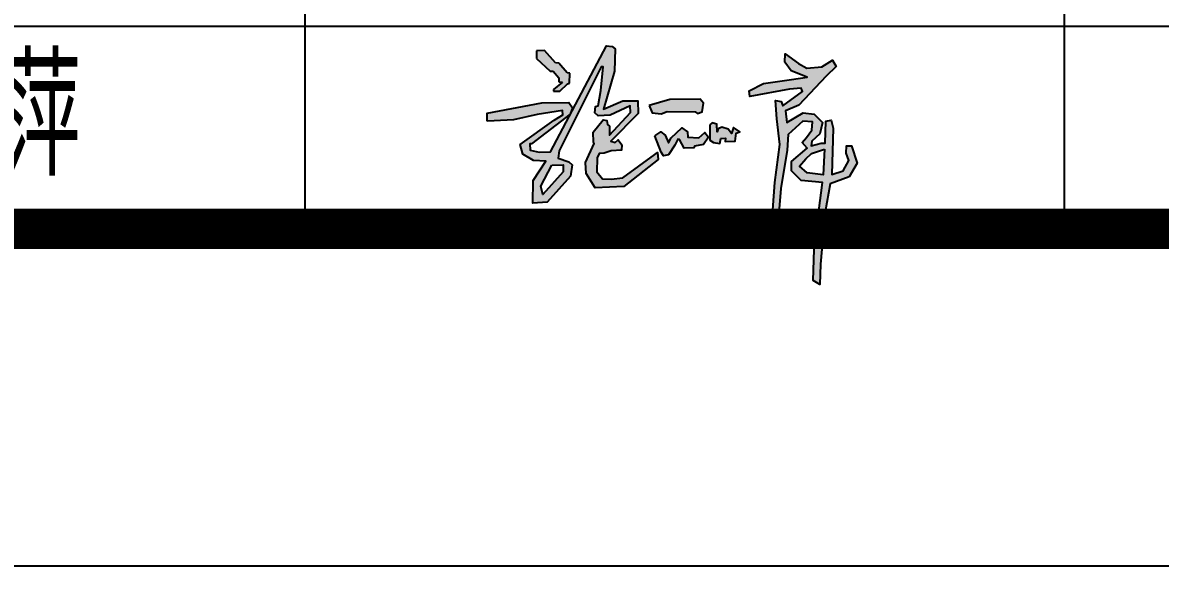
# Model space of a CAD drawing. Extents: x -2331248 to -1198620, y -977263 to -545844.
# Drawn here: x -1374548 to -1370338, y -765858 to -763844 of the extents above; entities that cross this region are included whole.
import ezdxf

# ---------------------------------------------------------------- set-up
doc = ezdxf.new("R2010")
doc.units = 0
doc.header["$LTSCALE"] = 1000
doc.header["$MEASUREMENT"] = 0
doc.layers.get('0').update_dxf_attribs({"linetype": 'CONTINUOUS'})
doc.layers.add('PUB_TITLE', color=4, linetype='CONTINUOUS')
doc.layers.add('t图框', color=222, linetype='CONTINUOUS')
doc.styles.add('HZTXT', font='tssdeng.shx', dxfattribs={"width": 0.7, "bigfont": 'tssdchn.shx'})

# ---------------------------------------------------------------- blocks, each defined once
blk = doc.blocks.new('A$C5A861AD6')
h = blk.add_hatch(color=256)
h.paths.add_polyline_path([(852.5, 1429), (858.7, 1578.8), (837.5, 1593.8), (798.7, 1600.1), (423.7, 888.6), (348.7, 887.3), (288.7, 899.8), (286.2, 943.5), (297.5, 943.5), (556.2, 1140.6), (571.2, 1184.3), (547.5, 1219.2), (367.5, 1216.7), (0, 1148.1), (0, 1095.6), (47.1, 1096.4), (177.1, 1103.9), (335.9, 1140.1), (505.8, 1165), (508.3, 1137.6), (449.6, 1101.4), (220.9, 938), (239.6, 873.1), (310.9, 831.9), (394.6, 826.9), (308.4, 697.1), (307.1, 546), (402.1, 551), (559.6, 725.5), (569.6, 801.7), (547.1, 821.4), (475.8, 847.6), (483.3, 895.1), (764.6, 1459.2), (777.1, 1459.2), (760.8, 1300.9), (743.3, 1197.3), (725.8, 1192.3), (722.1, 1149.8), (744.6, 1131.3), (823.3, 1133.8), (957.1, 1196.3), (959.6, 1152.6), (819.6, 1001.5), (820.8, 1060.2), (805.8, 1071.4), (800.8, 1098.9), (778.3, 1103.9), (709.6, 1020.2), (712.1, 952.8), (717.1, 944), (658.3, 817.9), (663.3, 744.3), (724.6, 646.9), (914.6, 656.8), (1145.8, 836.7), (1142.1, 885.3), (1123.3, 871.6), (910, 715.5), (830, 706.8), (773.7, 708), (735, 754.2), (736.2, 847.9), (751.2, 878.6), (785, 881.1), (830, 896.1), (900, 901.1), (902.5, 936), (877.5, 968.5), (858.7, 952.3), (828.7, 959.8), (1011.2, 1146.8), (1008.7, 1231.7), (908.7, 1231.7), (780, 1175.5)])
h.paths.add_polyline_path([(509.9, 802), (509.9, 755.5), (373.3, 602.3), (359.5, 658.6), (434.7, 799)], flags=16)
for points in [[(383.7, 1567.6), (330, 1565.1), (330, 1515.2), (422.5, 1430.3), (442.5, 1429), (481.2, 1384.1), (480, 1357.8), (505, 1356.6), (445, 1306.6), (445, 1295.4), (487.5, 1296.6), (538.7, 1345.3), (552.5, 1349.1), (555, 1415.3), (536.2, 1419), (480, 1483.9), (457.5, 1485.2)], [(1448.4, 1214.8), (1427.6, 1241.5), (1224.4, 1240), (1085, 1198.5), (1105.8, 1151.1), (1165.1, 1143.7), (1205.2, 1160), (1393.5, 1157.1), (1409.8, 1145.2), (1439.5, 1157.1)], [(1667.9, 1013.3), (1693.2, 1022.2), (1648.7, 1051.8), (1635.3, 1011.8), (1614.5, 1040), (1571.5, 1054.8), (1546.3, 1043), (1540.4, 1023.7), (1537.4, 1074.1), (1506.3, 1084.4), (1491.4, 1069.6), (1491.4, 967.4), (1515.2, 951.1), (1558.2, 945.2), (1564.1, 979.2), (1595.3, 980.7), (1593.8, 958.5), (1660.5, 961.5)], [(1482.5, 988.1), (1457.3, 1017.8), (1418.7, 982.2), (1344.6, 988.1), (1341.6, 1022.2), (1304.5, 1050.4), (1233.3, 983.7), (1214.1, 949.6), (1193.3, 1001.5), (1163.6, 1023.7), (1123.6, 997), (1165.1, 887.4), (1181.4, 862.2), (1215.5, 868.1), (1257.1, 934.8), (1277.8, 974.8), (1288.2, 971.8), (1319.4, 912.6), (1383.2, 915.5), (1389.1, 927.4), (1448.4, 937.8)]]:
    blk.add_hatch(color=256).paths.add_polyline_path(points)
h = blk.add_hatch(color=256)
h.paths.add_polyline_path([(2317, 1047.2), (2302.5, 1100.4), (2268.7, 1095.6), (2263.8, 948.2), (2237.2, 948.2), (2169.5, 928.9), (2174.4, 960.3), (2227.6, 1008.6), (2244.5, 1085.9), (2188.9, 1141.4), (2116.3, 1151.1), (2007.5, 1085.9), (1997.9, 1163.2), (2087.3, 1201.8), (2271.1, 1395), (2336.4, 1460.3), (2312.2, 1503.7), (2242.1, 1457.8), (2140.5, 1450.6), (2084.9, 1482), (1995.5, 1544.8), (1993, 1489.2), (2036.6, 1431.3), (2142.9, 1390.2), (2039, 1373.3), (1850.4, 1346.7), (1753.7, 1298.4), (1758.5, 1259.8), (2024.5, 1308.1), (2101.8, 1315.3), (2111.5, 1293.6), (1981, 1197), (1968.9, 1226), (1930.2, 1233.2), (1938.8, 1110.6), (1960.4, 937.5), (1927.6, 682.5), (1913, 500.4), (1901.9, 408.3), (1903.2, 329.4), (1922.9, 296.6), (1942.3, 344.9), (1966.4, 644.4), (2010, 900.4), (2016.4, 1005.5), (2113.9, 1093.6), (2179.2, 1091.2), (2174.4, 1033.2), (2138.1, 985.4), (2109.1, 951.6), (2142.9, 913), (2039, 823.6), (2039, 760.8), (2101.8, 698), (2245.1, 683.5), (2221.7, 493.8), (2201, 294.7), (2188.9, 234.3), (2184, 26.6), (2227.6, 0), (2232.4, 137.2), (2263.5, 486.2), (2297.7, 675.3), (2423, 721.5), (2476.6, 813), (2440.3, 928.9), (2406.5, 928.9), (2404.1, 880.6), (2421, 829.9), (2384.7, 762.2), (2308.3, 736.4)])
h.paths.add_polyline_path([(2250.5, 735.8), (2143, 748.8), (2092.5, 792.3), (2133.7, 842), (2171, 878.5), (2258.4, 906.7)], flags=16)
for p, q in [((383.7, 1567.6), (330, 1565.1)), ((330, 1565.1), (330, 1515.2)), ((457.5, 1485.2), (383.7, 1567.6)), ((330, 1515.2), (422.5, 1430.3)), ((480, 1483.9), (457.5, 1485.2)), ((536.2, 1419), (480, 1483.9)), ((422.5, 1430.3), (442.5, 1429)), ((442.5, 1429), (481.2, 1384.1)), ((481.2, 1384.1), (480, 1357.8)), ((555, 1415.3), (536.2, 1419)), ((552.5, 1349.1), (555, 1415.3)), ((505, 1356.6), (445, 1306.6)), ((445, 1306.6), (445, 1295.4)), ((445, 1295.4), (487.5, 1296.6)), ((480, 1357.8), (505, 1356.6)), ((487.5, 1296.6), (538.7, 1345.3)), ((538.7, 1345.3), (552.5, 1349.1))]:
    blk.add_line(p, q)
for points in [[(0, 1095.6), (0, 1148.1), (367.5, 1216.7), (547.5, 1219.2), (571.2, 1184.3), (556.2, 1140.6), (297.5, 943.5), (286.2, 943.5), (288.7, 899.8), (348.7, 887.3), (423.7, 888.6), (798.7, 1600.1), (837.5, 1593.8), (858.7, 1578.8), (852.5, 1429), (780, 1175.5), (908.7, 1231.7), (1008.7, 1231.7), (1011.2, 1146.8), (828.7, 959.8), (858.7, 952.3), (877.5, 968.5), (902.5, 936), (900, 901.1), (830, 896.1), (785, 881.1), (751.2, 878.6), (736.2, 847.9), (735, 754.2), (773.7, 708), (830, 706.8), (910, 715.5), (1123.3, 871.6), (1142.1, 885.3), (1145.8, 836.7), (914.6, 656.8), (724.6, 646.9), (663.3, 744.3), (658.3, 817.9), (717.1, 944), (712.1, 952.8), (709.6, 1020.2), (778.3, 1103.9), (800.8, 1098.9), (805.8, 1071.4), (820.8, 1060.2), (819.6, 1001.5), (959.6, 1152.6), (957.1, 1196.3), (823.3, 1133.8), (744.6, 1131.3), (722.1, 1149.8), (725.8, 1192.3), (743.3, 1197.3), (760.8, 1300.9), (777.1, 1459.2), (764.6, 1459.2), (483.3, 895.1), (475.8, 847.6), (547.1, 821.4), (569.6, 801.7), (559.6, 725.5), (402.1, 551), (307.1, 546), (308.4, 697.1), (394.6, 826.9), (310.9, 831.9), (239.6, 873.1), (220.9, 938), (449.6, 1101.4), (508.3, 1137.6), (505.8, 1165), (335.9, 1140.1), (177.1, 1103.9), (47.1, 1096.4)], [(2138.1, 985.4), (2174.4, 1033.2), (2179.2, 1091.2), (2113.9, 1093.6), (2016.4, 1005.5), (2010, 900.4), (1966.4, 644.4), (1942.3, 344.9), (1922.9, 296.6), (1903.2, 329.4), (1901.9, 408.3), (1913, 500.4), (1927.6, 682.5), (1960.4, 937.5), (1938.8, 1110.6), (1930.2, 1233.2), (1968.9, 1226), (1981, 1197), (2111.5, 1293.6), (2101.8, 1315.3), (2024.5, 1308.1), (1758.5, 1259.8), (1753.7, 1298.4), (1850.4, 1346.7), (2039, 1373.3), (2142.9, 1390.2), (2036.6, 1431.3), (1993, 1489.2), (1995.5, 1544.8), (2084.9, 1482), (2140.5, 1450.6), (2242.1, 1457.8), (2312.2, 1503.7), (2336.4, 1460.3), (2271.1, 1395), (2087.3, 1201.8), (1997.9, 1163.2), (2007.5, 1085.9), (2116.3, 1151.1), (2188.9, 1141.4), (2244.5, 1085.9), (2227.6, 1008.6), (2174.4, 960.3), (2169.5, 928.9), (2237.2, 948.2), (2263.8, 948.2), (2268.7, 1095.6), (2302.5, 1100.4), (2317, 1047.2), (2308.3, 736.4), (2384.7, 762.2), (2421, 829.9), (2404.1, 880.6), (2406.5, 928.9), (2440.3, 928.9), (2476.6, 813), (2423, 721.5), (2297.7, 675.3), (2263.5, 486.2), (2232.4, 137.2), (2227.6, 0), (2184, 26.6), (2188.9, 234.3), (2201, 294.7), (2221.7, 493.8), (2245.1, 683.5), (2101.8, 698), (2039, 760.8), (2039, 823.6), (2142.9, 913), (2109.1, 951.6)], [(1085, 1198.5), (1105.8, 1151.1), (1165.1, 1143.7), (1205.2, 1160), (1393.5, 1157.1), (1409.8, 1145.2), (1439.5, 1157.1), (1448.4, 1214.8), (1427.6, 1241.5), (1224.4, 1240)], [(1491.4, 1069.6), (1491.4, 967.4), (1515.2, 951.1), (1558.2, 945.2), (1564.1, 979.2), (1595.3, 980.7), (1593.8, 958.5), (1660.5, 961.5), (1667.9, 1013.3), (1693.2, 1022.2), (1648.7, 1051.8), (1635.3, 1011.8), (1614.5, 1040), (1571.5, 1054.8), (1546.3, 1043), (1540.4, 1023.7), (1537.4, 1074.1), (1506.3, 1084.4)], [(1123.6, 997), (1163.6, 1023.7), (1193.3, 1001.5), (1214.1, 949.6), (1233.3, 983.7), (1304.5, 1050.4), (1341.6, 1022.2), (1344.6, 988.1), (1418.7, 982.2), (1457.3, 1017.8), (1482.5, 988.1), (1448.4, 937.8), (1389.1, 927.4), (1383.2, 915.5), (1319.4, 912.6), (1288.2, 971.8), (1277.8, 974.8), (1257.1, 934.8), (1215.5, 868.1), (1181.4, 862.2), (1165.1, 887.4)]]:
    blk.add_lwpolyline(points, close=True)
for points in [[(2258.4, 906.7), (2250.5, 735.8), (2143, 748.8), (2092.5, 792.3), (2133.7, 842), (2171, 878.5), (2258.4, 906.7)], [(434.7, 799), (509.9, 802), (509.9, 755.5), (373.3, 602.3), (359.5, 658.6), (434.7, 799)]]:
    blk.add_lwpolyline(points)
blk = doc.blocks.new('ASDDA')
at = {"layer": 't图框'}
for p, q in [((-291865.6, 3064018.5), (-291865.6, 3061618.5)), ((-289615.6, 3061618.4), (-289615.6, 3064018.5)), ((-283365.6, 3062218.5), (-295865.6, 3062218.5)), ((-315865.6, 3061618.4), (-273365.6, 3061618.4))]:
    blk.add_line(p, q, dxfattribs=at)
at = {"xscale": 0.4423702119383961, "yscale": 0.4423702117055655, "zscale": 0.4423702118439675}
blk.add_blockref('A$C5A861AD6', (-291325.9, 3061453.5), dxfattribs=at)
at = {"layer": 't图框', "style": 'HZTXT', "width": 0.7}
blk.add_text('施丽萍', height=350.01, dxfattribs=at).set_placement((-293226.3, 3061776.3))

msp = doc.modelspace()

# ---------------------------------------------------------------- linework, layer by layer
at = {"layer": 'PUB_TITLE'}
msp.add_lwpolyline([(-1454253.9, -765858.1), (-1454253.9, -691608.1), (-1349128.9, -691608.1), (-1349128.9, -765858.1)], close=True, dxfattribs=at)
at = {"layer": 'PUB_TITLE', "const_width": 150}
msp.add_lwpolyline([(-1451128.9, -692858.1), (-1350378.9, -692858.1), (-1350378.9, -764608.1), (-1451128.9, -764608.1)], close=True, dxfattribs=at)

# ---------------------------------------------------------------- block references
at = {"lineweight": -3, "xscale": 1.250016957928892, "yscale": 1.250016958278138, "zscale": 1.250016957604765}
msp.add_blockref('ASDDA', (-1008667.3, -4591683), dxfattribs=at)

doc.saveas('drawing.dxf')
